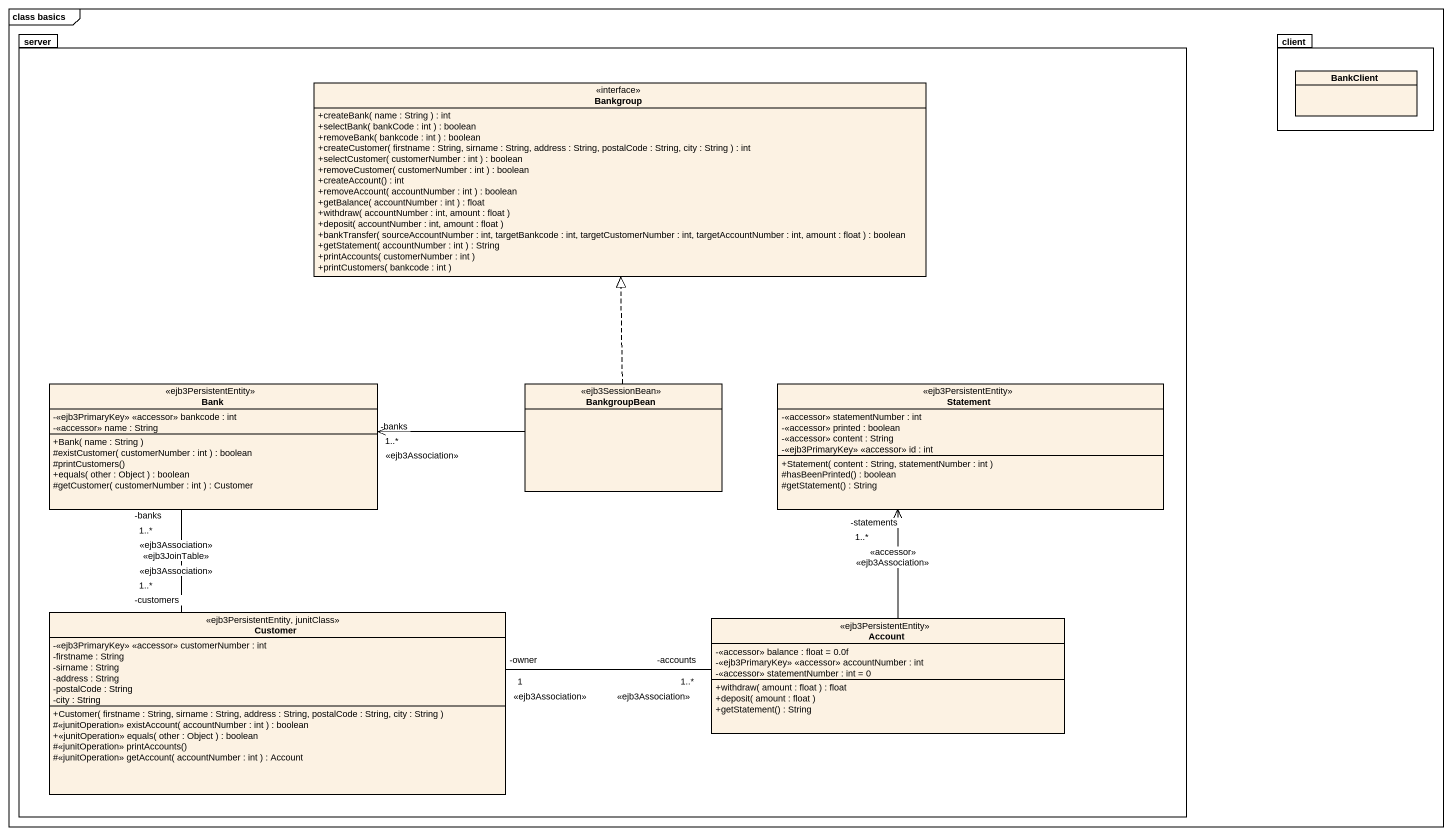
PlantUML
@startuml
mainframe class basics
hide circle
hide empty members
skinparam classAttributeIconSize 0
package server {
  interface Bankgroup {
    +createBank( name : String ) : int
    +selectBank( bankCode : int ) : boolean
    +removeBank( bankcode : int ) : boolean
    +createCustomer( firstname : String, sirname : String, address : String, postalCode : String, city : String ) : int
    +selectCustomer( customerNumber : int ) : boolean
    +removeCustomer( customerNumber : int ) : boolean
    +createAccount() : int
    +removeAccount( accountNumber : int ) : boolean
    +getBalance( accountNumber : int ) : float
    +withdraw( accountNumber : int, amount : float )
    +deposit( accountNumber : int, amount : float )
    +bankTransfer( sourceAccountNumber : int, targetBankcode : int, targetCustomerNumber : int, targetAccountNumber : int, amount : float ) : boolean
    +getStatement( accountNumber : int ) : String
    +printAccounts( customerNumber : int )
    +printCustomers( bankcode : int )
  }
  class Bank <<ejb3PersistentEntity>> {
    -<<ejb3PrimaryKey>> <<accessor>> bankcode : int
    -<<accessor>> name : String
    +Bank( name : String )
    #existCustomer( customerNumber : int ) : boolean
    #printCustomers()
    +equals( other : Object ) : boolean
    #getCustomer( customerNumber : int ) : Customer
  }
  class BankgroupBean <<ejb3SessionBean>>
  class Statement <<ejb3PersistentEntity>> {
    -<<accessor>> statementNumber : int
    -<<accessor>> printed : boolean
    -<<accessor>> content : String
    -<<ejb3PrimaryKey>> <<accessor>> id : int
    +Statement( content : String, statementNumber : int )
    #hasBeenPrinted() : boolean
    #getStatement() : String
  }
  class Customer <<ejb3PersistentEntity, junitClass>> {
    -<<ejb3PrimaryKey>> <<accessor>> customerNumber : int
    -firstname : String
    -sirname : String
    -address : String
    -postalCode : String
    -city : String
    +Customer( firstname : String, sirname : String, address : String, postalCode : String, city : String )
    #<<junitOperation>> existAccount( accountNumber : int ) : boolean
    +<<junitOperation>> equals( other : Object ) : boolean
    #<<junitOperation>> printAccounts()
    #<<junitOperation>> getAccount( accountNumber : int ) : Account
  }
  class Account <<ejb3PersistentEntity>> {
    -<<accessor>> balance : float = 0.0f
    -<<ejb3PrimaryKey>> <<accessor>> accountNumber : int
    -<<accessor>> statementNumber : int = 0
    +withdraw( amount : float ) : float
    +deposit( amount : float )
    +getStatement() : String
  }
}
package client {
  class BankClient
}
Bank "-banks\n1..*\n<<ejb3Association>> <<ejb3JoinTable>>" -- "-customers\n1..*\n<<ejb3Association>>" Customer
BankgroupBean .up.|> Bankgroup
BankgroupBean -left-> "-banks\n1..*\n<<ejb3Association>>" Bank
Statement "-statements\n1..*\n<<accessor>> <<ejb3Association>>" <-- Account
Account "-accounts\n1..*\n<<ejb3Association>>" -left- "-owner\n1\n<<ejb3Association>>" Customer
@enduml
